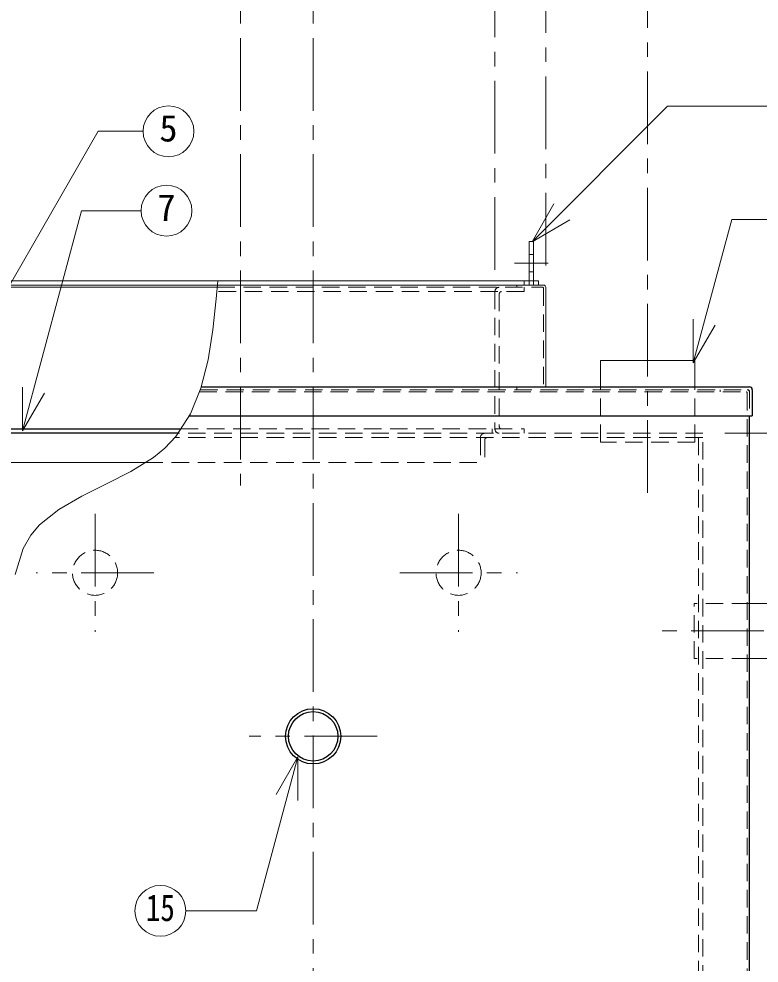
# Model space of a CAD drawing. Units: millimetres at full size, sheet at 1:10; details may follow other scales. Extents: x -2123 to 1927, y -1358 to 1452.
# Drawn here: x -1750 to -1241, y -492 to 158 of the extents above; entities that cross this region are included whole.
import ezdxf
from ezdxf.enums import TextEntityAlignment as Align

# ---------------------------------------------------------------- set-up
doc = ezdxf.new("R2010")
doc.units = ezdxf.units.MM
doc.header["$LTSCALE"] = 10
doc.linetypes.add('CHAIN1', pattern=[8, 5, -1, 1, -1])
doc.linetypes.add('DASHED1', pattern=[1.8, 1.2, -0.6])
doc.layers.add('0-0', color=4, linetype='Continuous', lineweight=9)
doc.styles.add('ＭＳ ゴシック', font='')
doc.styles.get('ＭＳ ゴシック').set_extended_font_data('MS Gothic')

msp = doc.modelspace()

# ---------------------------------------------------------------- linework, layer by layer
at = {"layer": '0-0', "linetype": 'CHAIN1'}
for p, q in [((-1387.8, -12.09), (-1387.8, 324.41)), ((-1422.8, -15.09), (-1422.8, 274.41)), ((-1597.8, 224.41), (-1597.8, -163.59)), ((-1547.8, 224.41), (-1547.8, -890.59)), ((-1317.8, -168.59), (-1317.8, 224.41)), ((-1409.3, -10.59), (-1386.3, -10.59)), ((-1264.8, -127.59), (-1047.8, -127.59)), ((-1697.8, -183.09), (-1697.8, -264.09)), ((-1447.8, -183.09), (-1447.8, -264.09)), ((-1657.3, -223.59), (-1738.3, -223.59)), ((-1488.3, -223.59), (-1407.3, -223.59)), ((-997.8, -263.59), (-1310.8, -263.59)), ((-1503.8, -336.09), (-1591.8, -336.09))]:
    msp.add_line(p, q, dxfattribs=at)
at = {"layer": '0-0', "color": 7, "lineweight": 18}
for p, q in [((-1397.26, 4.24), (-1382.26, 30.22)), ((-1286.38, -79.07), (-1259.94, 19.6)), ((-1259.94, 19.6), (-1195.67, 19.6)), ((-1397.26, 4.24), (-1371.27, 19.24)), ((-1389.3, -25.59), (-1613.63, -25.59)), ((-1613.37, -22.59), (-1392.8, -22.59)), ((-1392.8, -22.59), (-1392.8, -25.59)), ((-1387.8, -27.09), (-1387.8, -95.59)), ((-1286.38, -79.07), (-1286.38, -49.07)), ((-1286.38, -79.07), (-1271.38, -53.09)), ((-1747.64, -125.94), (-1747.64, -95.94)), ((-1747.64, -125.94), (-1732.64, -99.96)), ((-1235.8, -244.66), (-1247.8, -244.66)), ((-1235.8, -282.66), (-1247.8, -282.66)), ((-1558.35, -350.17), (-1573.35, -376.15)), ((-1558.35, -350.17), (-1558.35, -380.17))]:
    msp.add_line(p, q, dxfattribs=at)
at = {"layer": '0-0'}
for p, q in [((-1396.3, 4.41), (-1399.3, 4.41)), ((-1399.3, 4.41), (-1399.3, -21.09)), ((-1396.3, 4.41), (-1396.3, -21.09)), ((-1792.8, -22.59), (-1613.37, -22.59)), ((-1613.63, -25.59), (-1787.8, -25.59)), ((-1775.8, -27.09), (-1613.76, -27.09)), ((-1285.3, -77.59), (-1350.3, -77.59)), ((-1350.3, -95.59), (-1350.3, -77.59)), ((-1285.3, -95.59), (-1285.3, -77.59)), ((-1762.8, -147.59), (-1663.16, -147.59))]:
    msp.add_line(p, q, dxfattribs=at)
at = {"layer": '0-0', "linetype": 'DASHED1'}
for p, q in [((-1399.3, -4.59), (-1396.3, -4.59)), ((-1399.3, -16.59), (-1396.3, -16.59)), ((-1407.8, -25.59), (-1407.8, -27.09)), ((-1402.8, -22.59), (-1402.8, -25.59)), ((-1399.3, -21.09), (-1399.3, -25.59)), ((-1396.3, -21.09), (-1396.3, -25.59)), ((-1402.8, -30.09), (-1614.03, -30.09)), ((-1613.76, -27.09), (-1390.05, -27.09)), ((-1422.8, -30.09), (-1422.8, -124.59)), ((-1419.8, -31.59), (-1419.8, -123.09)), ((-1402.8, -27.09), (-1402.8, -30.09)), ((-1389.3, -27.84), (-1389.3, -95.59)), ((-1350.3, -133.59), (-1350.3, -95.59)), ((-1285.3, -133.59), (-1285.3, -95.59)), ((-1638.87, -124.59), (-1402.8, -124.59)), ((-1424.8, -124.59), (-1424.8, -127.59)), ((-1402.8, -124.59), (-1402.8, -127.59)), ((-1432.8, -130.59), (-1432.8, -147.59)), ((-1429.8, -132.09), (-1429.8, -147.59)), ((-1285.3, -133.59), (-1350.3, -133.59)), ((-1663.16, -147.59), (-1429.8, -147.59)), ((-1285.8, -282.66), (-1285.8, -244.66)), ((-1247.8, -244.66), (-1285.8, -244.66)), ((-1247.8, -282.66), (-1285.8, -282.66))]:
    msp.add_line(p, q, dxfattribs=at)
at = {"layer": '0-0', "color": 5, "lineweight": 25}
for p, q in [((-1624.71, -95.59), (-1247.8, -95.59)), ((-1245.8, -97.59), (-1245.8, -115.59)), ((-1633.03, -115.59), (-1245.8, -115.59)), ((-1247.8, -821.09), (-1247.8, -115.59)), ((-1640.82, -127.59), (-1815.8, -127.59)), ((-1770.8, -124.59), (-1638.87, -124.59))]:
    msp.add_line(p, q, dxfattribs=at)
at = {"layer": '0-0', "color": 7, "linetype": 'DASHED1', "lineweight": 18}
for p, q in [((-1407.8, -95.59), (-1407.8, -97.59)), ((-1626, -99.09), (-1250.05, -99.09)), ((-1625.39, -97.59), (-1248.8, -97.59)), ((-1267.8, -97.59), (-1267.8, -99.09)), ((-1249.3, -99.84), (-1249.3, -820.34)), ((-1247.8, -98.59), (-1247.8, -115.59)), ((-1279.8, -127.59), (-1640.82, -127.59)), ((-1279.8, -793.59), (-1279.8, -127.59)), ((-1279.8, -130.59), (-1642.98, -130.59)), ((-1282.8, -790.59), (-1282.8, -130.59))]:
    msp.add_line(p, q, dxfattribs=at)
at = {"layer": '0-0', "color": 7, "lineweight": 18}
for points in [[(-1397.26, 4.24), (-1304.04, 97.46), (-1225.57, 97.46)], [(-1773.95, -55.58), (-1695.56, 80.2), (-1664.81, 80.2)], [(-1747.64, -125.94), (-1707.03, 25.6), (-1666.18, 25.6)], [(-1613.37, -22.59), (-1614.47, -35.12), (-1616.74, -56.47), (-1620.02, -77.09), (-1624.95, -96.51), (-1632.17, -114.26), (-1642.31, -129.88), (-1649.79, -137.79), (-1657.69, -144.19), (-1673.2, -153.83), (-1690.01, -162.44), (-1706.89, -170.86), (-1722.61, -179.94), (-1735.93, -190.52), (-1742.07, -197.69), (-1747.29, -206.79), (-1752.86, -224.76)], [(-1558.35, -350.17), (-1586.76, -456.2), (-1635.4, -456.2)]]:
    msp.add_lwpolyline(points, dxfattribs=at)
for centre in [(-1647.31, 80.2), (-1648.68, 25.6), (-1652.9, -456.2)]:
    msp.add_circle(centre, 17.5, dxfattribs=at)
at = {"layer": '0-0', "linetype": 'DASHED1'}
for centre in [(-1697.8, -223.59), (-1447.8, -223.59)]:
    msp.add_circle(centre, 15.5, dxfattribs=at)
at = {"layer": '0-0', "color": 5, "lineweight": 25}
for radius in [19, 17]:
    msp.add_circle((-1547.8, -336.09), radius, dxfattribs=at)
at = {"layer": '0-0', "color": 7, "lineweight": 18}
msp.add_arc((-1389.3, -27.09), 1.5, 0, 90, dxfattribs=at)
at = {"layer": '0-0', "linetype": 'DASHED1'}
for centre, radius, start, end in [((-1419.8, -30.09), 3, 90, 180), ((-1418.3, -31.59), 1.5, 90, 180), ((-1390.05, -27.84), 0.75, 0, 90), ((-1418.3, -123.09), 1.5, 180, 270), ((-1429.8, -130.59), 3, 90, 180), ((-1419.8, -124.59), 3, 180, 270), ((-1428.3, -132.09), 1.5, 90, 180)]:
    msp.add_arc(centre, radius, start, end, dxfattribs=at)
at = {"layer": '0-0', "color": 5, "lineweight": 25}
msp.add_arc((-1247.8, -97.59), 2, 0, 90, dxfattribs=at)
at = {"layer": '0-0', "color": 7, "linetype": 'DASHED1', "lineweight": 18}
for centre, radius in [((-1250.05, -99.84), 0.75), ((-1249.3, -99.09), 1.5), ((-1248.8, -98.59), 1)]:
    msp.add_arc(centre, radius, 0, 90, dxfattribs=at)

# ---------------------------------------------------------------- texts
at = {"layer": '0-0', "color": 7, "style": 'ＭＳ ゴシック'}
for s, p in [('5', (-1653.56, 67.7)), ('7', (-1654.93, 13.1))]:
    msp.add_text(s, height=18.33, dxfattribs=at).set_placement(p, align=Align.BOTTOM_LEFT)
at = {"layer": '0-0', "color": 7, "style": 'ＭＳ ゴシック', "width": 0.8}
msp.add_text('15', height=18.33, dxfattribs=at).set_placement((-1662.9, -468.7), align=Align.BOTTOM_LEFT)

doc.saveas('drawing.dxf')
